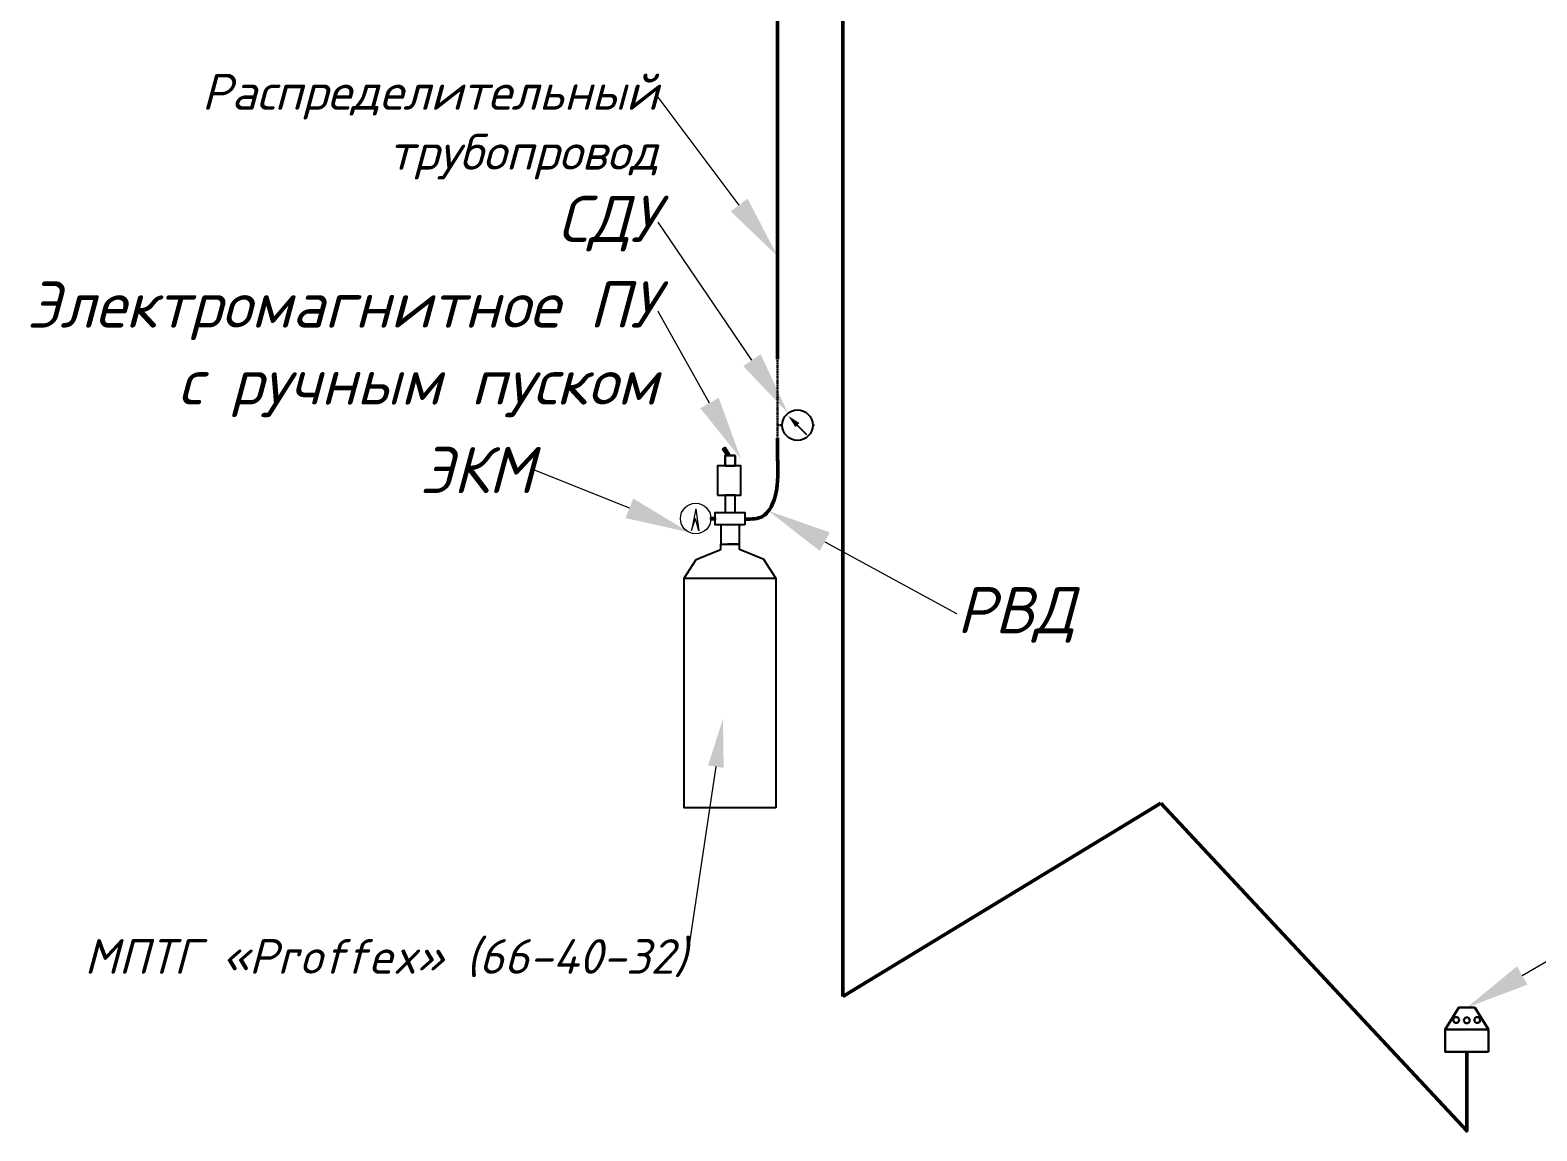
# Model space of a CAD drawing. Header units: millimetres. Extents: x 30169 to 203393, y 1026 to 13462.
# Drawn here: x 102982 to 107092, y 4079 to 7083 of the extents above; entities that cross this region are included whole.
import ezdxf
from ezdxf import colors
from ezdxf.entities.mleader import LeaderData, LeaderLine
from ezdxf.math import Vec2, Vec3

# ---------------------------------------------------------------- set-up
doc = ezdxf.new("R2010")
doc.units = ezdxf.units.MM
doc.linetypes.add('CONTINUA', pattern=[0])
doc.linetypes.add('штриховая', pattern=[0.75, 0.5, -0.25])
doc.layers.add('АГПТ', color=7, linetype='Continuous')
doc.styles.get("Standard").update_dxf_attribs({"font": 'arial.ttf'})
doc.styles.add('Архитектурный', font='isocpeui.ttf')

# ---------------------------------------------------------------- blocks, each defined once
blk = doc.blocks.new('насадок')
at = {"layer": 'АГПТ', "color": 5, "linetype": 'ByBlock', "lineweight": 30}
for points in [[(4552758.7, 918816.9), (4552927.1, 918816.9), (4552927.1, 918731.1), (4552758.7, 918731.1)], [(4552811.6, 918645.3), (4552874.2, 918645.3), (4552927.1, 918731.1), (4552758.7, 918731.1)]]:
    blk.add_lwpolyline(points, close=True, dxfattribs=at)
for centre in [(4552801.9, 918693.4), (4552842.9, 918694.7), (4552883.9, 918693.4)]:
    blk.add_circle(centre, 11.4, dxfattribs=at)

msp = doc.modelspace()

# ---------------------------------------------------------------- hatches: boundary and pattern name
h = msp.add_hatch(color=6)
h.dxf.hatch_style = 1
h.paths.add_polyline_path([(105080.7, 6010.7), (105069.4, 5999.4), (105050.1, 6029.9)])

# ---------------------------------------------------------------- linework, layer by layer
at = {"color": 1, "ltscale": 100}
for p, q in [((104865.5, 5666), (104865.5, 5680.4)), ((104865.5, 5680.4), (104897.6, 5680.4)), ((104916.4, 5680.4), (104884.2, 5680.4)), ((104916.4, 5666), (104916.4, 5680.4)), ((104766.2, 5587.7), (104798.2, 5638.4)), ((104798.2, 5638.4), (104835.6, 5653.7)), ((104835.6, 5653.7), (104865.5, 5666)), ((104946.2, 5653.7), (104916.4, 5666)), ((104983.6, 5638.4), (104946.2, 5653.7)), ((105015.6, 5587.7), (104983.6, 5638.4))]:
    msp.add_line(p, q, dxfattribs=at)
at = {"color": 244, "linetype": 'штриховая', "lineweight": 30, "true_color": 0x991b1e}
msp.add_lwpolyline([(105020.9, 5969.4), (105020.9, 6184.7)], dxfattribs=at)
at = {"color": 6}
msp.add_lwpolyline([(105100.2, 5978.9), (105074.5, 6004.5)], dxfattribs=at)
at = {"color": 1, "ltscale": 100}
for points in [[(104856.9, 5813.8), (104920.9, 5813.8), (104920.9, 5894.4), (104856.9, 5894.4)], [(104877.6, 5767.1), (104904.9, 5767.1), (104904.9, 5813.8), (104877.6, 5813.8)], [(104931.6, 5733.1), (104850.2, 5733.1), (104850.2, 5767.1), (104931.6, 5767.1)], [(104865.5, 5680.4), (104916.4, 5680.4), (104916.4, 5733.1), (104865.5, 5733.1)], [(105015.6, 4960.9), (104766.2, 4960.9), (104766.2, 5587.7), (105015.6, 5587.7)]]:
    msp.add_lwpolyline(points, close=True, dxfattribs=at)
at = {"color": 42, "lineweight": 20}
for points in [[(104798, 5776.5), (104786.2, 5717.6), (104797.2, 5750.1)], [(104798, 5776.5), (104806.3, 5717), (104797.2, 5750.1)]]:
    msp.add_lwpolyline(points, dxfattribs=at)
at = {"color": 6, "ltscale": 100}
msp.add_circle((105075, 6005), 41.6, dxfattribs=at)
at = {"color": 42, "lineweight": 20}
msp.add_circle((104797.2, 5750.1), 41.6, dxfattribs=at)
at = {"color": 1, "lineweight": 50}
msp.add_open_spline([(104931.6, 5748.2), (104949.4, 5748.5), (104986.4, 5749.2), (105024.2, 5817.6), (105020.4, 5891.5), (105020.8, 5947.7), (105020.9, 5969.4)], degree=3, knots=[0, 0, 0, 0, 49.94257, 103.994143, 207.345698, 272.489153, 272.489153, 272.489153, 272.489153], dxfattribs=at)
at = {"layer": 'АГПТ', "color": 244, "lineweight": 50, "true_color": 0x991b1e}
for points in [[(105020.9, 6184.7), (105020.9, 8905.1), (105345.2, 9102.4), (106213, 9630.5), (107047.5, 8736), (107047.5, 8558.8)], [(105198.4, 8857.9), (105198.4, 4445.8)], [(105198.4, 4445.8), (106066.3, 4973.9)], [(106066.3, 4973.9), (106900.8, 4079.4), (106900.8, 4295.5)]]:
    msp.add_lwpolyline(points, dxfattribs=at)
at = {"layer": 'АГПТ', "color": 1, "linetype": 'штриховая', "lineweight": 30}
msp.add_lwpolyline([(105033.5, 6005), (105020.9, 6005)], dxfattribs=at)
at = {"layer": 'АГПТ', "color": 251, "linetype": 'ByBlock', "lineweight": 5}
msp.add_lwpolyline([(105116.6, 6005), (105121.3, 6005), (105121.3, 6005), (105116.6, 6005)], close=True, dxfattribs=at)
at = {"layer": 'АГПТ', "color": 5, "linetype": 'ByBlock', "lineweight": 30}
msp.add_lwpolyline([(104890.6, 5921.9), (104877.2, 5943.6), (104871.7, 5940.3), (104883.1, 5921.9)], dxfattribs=at)
msp.add_lwpolyline([(104877.6, 5894.4), (104904.9, 5894.4), (104904.9, 5921.9), (104877.6, 5921.9)], close=True, dxfattribs=at)
at = {"layer": 'АГПТ', "color": 251, "linetype": 'ByBlock', "lineweight": 30}
msp.add_lwpolyline([(104850.2, 5752.5), (104838.8, 5752.5), (104838.8, 5747.6), (104850.2, 5747.6)], close=True, dxfattribs=at)

# ---------------------------------------------------------------- block references
at = {"layer": 'АГПТ', "color": 251, "linetype": 'ByBlock', "lineweight": 5, "xscale": 0.7, "yscale": 0.7, "zscale": 0.7, "rotation": 180}
msp.add_blockref('насадок', (3293890.8, 647467.3), dxfattribs=at)

# ---------------------------------------------------------------- leaders
at = {"layer": 'АГПТ', "color": 0, "linetype": 'Continuous', "lineweight": 15}
ml = msp.add_multileader_mtext('Standard', dxfattribs=at)
ml.set_content('{\\fISOCPEUR|b0|i1|c204|p34;Распределительный \\Pтрубопровод}')
ml.set_leader_properties(color=256, linetype='CONTINUA', lineweight=15)
ml.build(insert=Vec2(0, 0))
ml.multileader.update_dxf_attribs({"dogleg_length": 0.36, "arrow_head_size": 175})
ctx = ml.context
ctx.base_point, ctx.char_height, ctx.arrow_head_size, ctx.landing_gap_size, ctx.plane_origin = Vec3(103451.5, 6899.7), 98, 175, 0.063, Vec3(106876.7, 2452.9)
ctx.text_align_type = 2
notes = []
notes.append((ctx, [(0, (1, 1, 0), (104695.3, 6899.7), (-1, 0), 0.252, [(0, [(105020.9, 6465.6)], 0, [])])]))
ctx.mtext.insert, ctx.mtext.alignment, ctx.mtext.flow_direction = Vec3(104695, 6963.4), 3, 5
ml = msp.add_multileader_mtext('Standard', dxfattribs=at)
ml.set_content('{\\fISOCPEUR|b0|i1|c204|p34;СДУ}')
ml.set_leader_properties(color=256, linetype='CONTINUA', lineweight=15)
ml.build(insert=Vec2(0, 0))
ml.multileader.update_dxf_attribs({"dogleg_length": 0.36, "arrow_head_size": 175})
ctx = ml.context
ctx.base_point, ctx.char_height, ctx.arrow_head_size, ctx.landing_gap_size, ctx.plane_origin = Vec3(104384, 6558.4), 126, 175, 0.063, Vec3(106876.7, 2003.5)
ctx.text_align_type = 2
notes.append((ctx, [(0, (1, 1, 0), (104695.3, 6558.4), (-1, 0), 0.252, [(0, [(105049.2, 6037.6)], 0, [])])]))
ctx.mtext.insert, ctx.mtext.alignment, ctx.mtext.flow_direction = Vec3(104695, 6630.8), 3, 5
ml = msp.add_multileader_mtext('Standard', dxfattribs=at)
ml.set_content('{\\fISOCPEUR|b0|i1|c204|p34;Электромагнитное ПУ\\P с ручным пуском}')
ml.set_leader_properties(color=256, linetype='CONTINUA', lineweight=15)
ml.build(insert=Vec2(0, 0))
ml.multileader.update_dxf_attribs({"dogleg_length": 0.36, "arrow_head_size": 175})
ctx = ml.context
ctx.base_point, ctx.char_height, ctx.arrow_head_size, ctx.landing_gap_size, ctx.plane_origin = Vec3(102850.8, 6315.2), 126, 175, 0.063, Vec3(108109.2, 2008.2)
ctx.text_align_type = 2
notes.append((ctx, [(0, (1, 1, 0), (104694.5, 6315.2), (-1, 0), 0.252, [(0, [(104920.9, 5912.7)], 0, [])])]))
ctx.mtext.insert, ctx.mtext.alignment, ctx.mtext.flow_direction = Vec3(104694.2, 6397.1), 3, 5
ml = msp.add_multileader_mtext('Standard', dxfattribs=at)
ml.set_content('ЭКМ', style='Архитектурный')
ml.set_leader_properties(color=256, linetype='CONTINUA', lineweight=15)
ml.build(insert=Vec2(0, 0))
ml.multileader.update_dxf_attribs({"dogleg_length": 0.36, "arrow_head_size": 175})
ctx = ml.context
ctx.base_point, ctx.char_height, ctx.arrow_head_size, ctx.landing_gap_size, ctx.plane_origin = Vec3(104026, 5882.8), 126, 175, 0.063, Vec3(106511.1, 1585.3)
ctx.text_align_type = 2
notes.append((ctx, [(0, (1, 1, 0), (104356.2, 5882.8), (-1, 0), 0.252, [(0, [(104778.7, 5712.8)], 0, [])])]))
ctx.mtext.insert, ctx.mtext.alignment, ctx.mtext.flow_direction = Vec3(104355.9, 5945.8), 3, 5
ml = msp.add_multileader_mtext('Standard', dxfattribs=at)
ml.set_content('{\\fISOCPEUR|b0|i1|c204|p34;РВД}')
ml.set_leader_properties(color=256, linetype='CONTINUA', lineweight=15)
ml.build(insert=Vec2(0, 0))
ml.multileader.update_dxf_attribs({"dogleg_length": 0.36, "arrow_head_size": 175})
ctx = ml.context
ctx.base_point, ctx.char_height, ctx.arrow_head_size, ctx.landing_gap_size, ctx.plane_origin = Vec3(105509.2, 5490.7), 126, 175, 0.063, Vec3(108109.4, 988.2)
notes.append((ctx, [(1, (1, 1, 0), (105509, 5490.7), (1, 0), 0.252, [(0, [(104995.9, 5770.9)], 0, [])])]))
ctx.mtext.insert, ctx.mtext.flow_direction = Vec3(105509.3, 5563.1), 5
ml = msp.add_multileader_mtext('Standard', dxfattribs=at)
ml.set_content('{\\fISOCPEUR|b0|i1|c204|p34;МПТГ «Proffex» (66-40-32)}')
ml.set_leader_properties(color=256, linetype='CONTINUA', lineweight=15)
ml.build(insert=Vec2(0, 0))
ml.multileader.update_dxf_attribs({"dogleg_length": 0.36, "arrow_head_size": 131.2})
ctx = ml.context
ctx.base_point, ctx.char_height, ctx.arrow_head_size, ctx.landing_gap_size, ctx.plane_origin = Vec3(103797.3, 4550.6), 94.5, 131.2, 0.0473, Vec3(107296.1, 2410.2)
ctx.text_align_type = 2
notes.append((ctx, [(0, (1, 1, 0), (104773.7, 4550.6), (-1, 0), 0.252, [(0, [(104871.7, 5202.9)], 0, [])])]))
ctx.mtext.insert, ctx.mtext.width, ctx.mtext.alignment, ctx.mtext.flow_direction = Vec3(104773.4, 4602.6), 1581.085, 3, 5
ml = msp.add_multileader_mtext('Standard', dxfattribs=at)
ml.set_content('Насадок \\Pраспылитель\\Pпод фальшь полом', style='Архитектурный')
ml.set_leader_properties(color=256, linetype='CONTINUA', lineweight=15)
ml.build(insert=Vec2(0, 0))
ml.multileader.update_dxf_attribs({"dogleg_length": 0.36, "arrow_head_size": 175})
ctx = ml.context
ctx.base_point, ctx.char_height, ctx.arrow_head_size, ctx.landing_gap_size, ctx.plane_origin = Vec3(107221.4, 4601.4), 98, 175, 0.063, Vec3(108633.2, 288)
notes.append((ctx, [(1, (1, 1, 0), (107221.1, 4601.4), (1, 0), 0.252, [(0, [(106900.8, 4415.6)], 0, [])])]))
ctx.mtext.insert, ctx.mtext.width, ctx.mtext.flow_direction = Vec3(107221.4, 4665.1), 1432.124, 5
for ctx, leaders in notes:
    for number, flags, end, landing, length, lines in leaders:
        leader = LeaderData()
        leader.index, (leader.has_last_leader_line, leader.has_dogleg_vector, leader.attachment_direction) = number, flags
        leader.last_leader_point, leader.dogleg_vector, leader.dogleg_length = Vec3(end), Vec3(landing), length
        for number, points, colour, breaks in lines:
            line = LeaderLine()
            line.index, line.vertices, line.color, line.breaks = number, Vec3.list(points), colors.encode_raw_color(colour), breaks
            leader.lines.append(line)
        ctx.leaders.append(leader)

doc.saveas('drawing.dxf')
